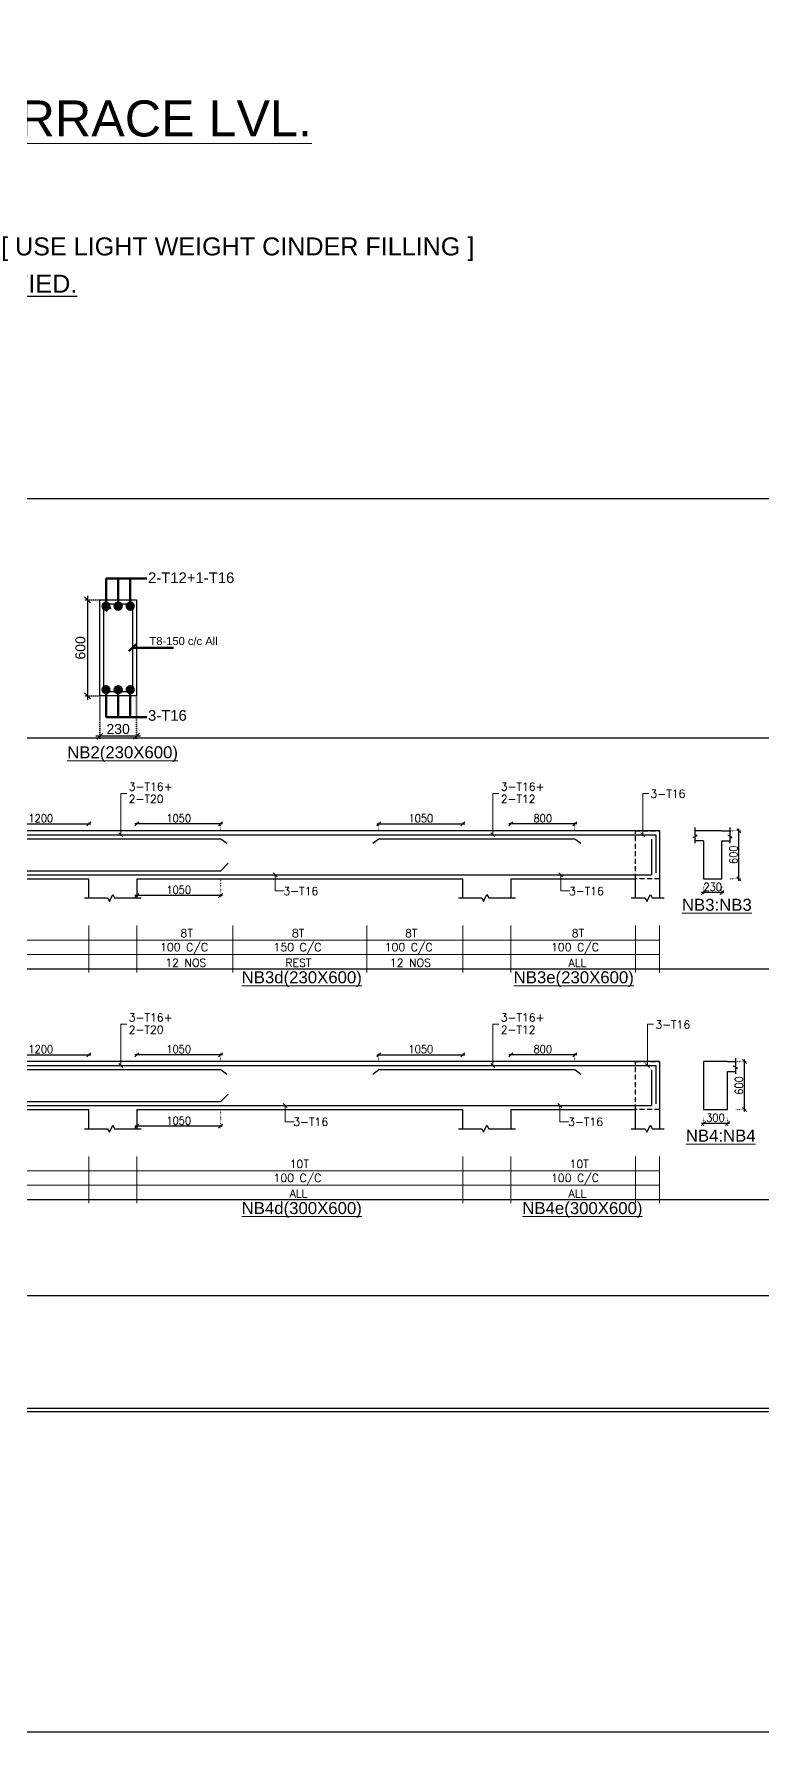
# Model space of a CAD drawing. Header units: millimetres. Extents: x 1864042 to 2029466, y -1645991 to -1593441.
# Drawn here: x 1881902 to 1891011, y -1645991 to -1624769 of the extents above; entities that cross this region are included whole.
import ezdxf
from ezdxf.enums import TextEntityAlignment as Align

# ---------------------------------------------------------------- set-up
doc = ezdxf.new("R2010")
doc.units = ezdxf.units.MM
doc.header["$MEASUREMENT"] = 0
doc.header["$PDMODE"] = 98
doc.linetypes.add('DOT', pattern=[0.25, 0, -0.25])
doc.linetypes.add('HIDDEN', pattern=[0.375, 0.25, -0.125])
for name, color, linetype in [('DIM', 191, 'Continuous'), ('S- Text', 7, 'Continuous'), ('S-LEDDER', 191, 'Continuous'), ('S-TEXT', 7, 'Continuous'), ('STEEL', 1, 'Continuous')]:
    doc.layers.add(name, color=color, linetype=linetype)
for name, color, linetype, lineweight in [('LEADER', 191, 'Continuous', 15), ('m-col', 1, 'Continuous', 20), ('s beam steel text', 7, 'Continuous', 18), ('S LS STEEL TEXT', 7, 'Continuous', 15), ('S- STTRUPS', 2, 'Continuous', 15), ('S-BEAM', 150, 'Continuous', 25), ('S-L.S. NO', 1, 'Continuous', 20)]:
    doc.layers.add(name, color=color, linetype=linetype, lineweight=lineweight)
doc.styles.add('areal', font='arial.ttf')
doc.styles.add('arial', font='arial.ttf')
doc.styles.add('COMPLEX', font='arial.ttf')
doc.styles.add('DEEPAK', font='arial.ttf')
doc.styles.add('kalpesh', font='', dxfattribs={"width": 0.75})
doc.styles.add('ROMANS', font='romans.shx')
doc.styles.add('RS', font='romans.shx', dxfattribs={"width": 0.9})
doc.styles.get('kalpesh').set_extended_font_data('Arial Unicode MS')
doc.dimstyles.new('KALPESH PATEL', dxfattribs={"dimtxt": 75, "dimasz": 75, "dimexe": 50, "dimexo": 50, "dimgap": 3, "dimtad": 1, "dimdec": 0, "dimrnd": 0.5, "dimzin": 7, "dimdsep": 46, "dimtxsty": 'kalpesh', "dimblk": 'OBLIQUE', "dimcen": 0, "dimdle": 25, "dimclrd": 8, "dimclre": 8, "dimclrt": 7, "dimadec": 0, "dimazin": 0, "dimtfac": 1, "dimtdec": 0, "dimtofl": 0, "dimtmove": 1, "dimatfit": 0, "dimldrblk": 'OBLIQUE', "dimfxl": 1, "dimtolj": 1, "dimtzin": 0, "dimlwd": -1, "dimlwe": 25, "dimarcsym": 0})
doc.dimstyles.new('KRUNAL-MM', dxfattribs={"dimtxt": 50, "dimasz": 35, "dimexe": 25, "dimexo": 0, "dimgap": 15, "dimtad": 1, "dimdec": 0, "dimzin": 0, "dimdsep": 46, "dimtxsty": 'RS', "dimblk": 'OBLIQUE', "dimcen": 0, "dimdle": 25, "dimclrd": 256, "dimclre": 256, "dimclrt": 7, "dimadec": 0, "dimazin": 0, "dimtfac": 1, "dimtdec": 0, "dimtix": 1, "dimtmove": 0, "dimatfit": 2, "dimfxl": 1, "dimtolj": 1, "dimtzin": 0, "dimlwd": -1, "dimlwe": -1, "dimarcsym": 0})
doc.dimstyles.new('pag', dxfattribs={"dimtxt": 180, "dimasz": 150, "dimexe": 100, "dimexo": 0, "dimgap": 50, "dimtad": 1, "dimdec": 0, "dimzin": 0, "dimdsep": 46, "dimtxsty": 'ROMANS', "dimblk": 'OBLIQUE', "dimcen": 0, "dimdle": 100, "dimclrd": 256, "dimclre": 256, "dimclrt": 256, "dimadec": 0, "dimazin": 0, "dimtfac": 1, "dimtdec": 0, "dimtmove": 2, "dimatfit": 3, "dimfxl": 1, "dimtolj": 1, "dimtzin": 0, "dimlwd": -1, "dimlwe": -1, "dimarcsym": 0})

# ---------------------------------------------------------------- blocks, each defined once
blk = doc.blocks.new('_Oblique')
at = {"color": 0, "linetype": 'ByBlock', "lineweight": -2}
blk.add_line((-0.5, -0.5), (0.5, 0.5), dxfattribs=at)
blk = doc.blocks.new('*D90')
at = {"layer": 'Defpoints', "color": 0, "transparency": 16777216}
for p in [(1882726, -1631842), (1882572, -1633042), (1882726, -1633042)]:
    blk.add_point(p, dxfattribs=at)
at = {"layer": 'DIM', "linetype": 'DOT', "ltscale": 100, "transparency": 16777216}
for p, q in [((1882726, -1631842), (1882522, -1631842)), ((1882726, -1633042), (1882522, -1633042))]:
    blk.add_line(p, q, dxfattribs=at)
at = {"layer": 'DIM', "ltscale": 100, "transparency": 16777216}
blk.add_line((1882572, -1631792), (1882572, -1633092), dxfattribs=at)
at = {"layer": 'DIM', "linetype": 'ByBlock', "transparency": 16777216, "xscale": 75, "yscale": 75, "zscale": 75}
for p, rotation in [((1882572, -1631842), 90), ((1882572, -1633042), 270)]:
    blk.add_blockref('_Oblique', p, dxfattribs=dict(at, rotation=rotation))
at = {"layer": 'DIM', "color": 7, "transparency": 16777216, "insert": (1882484, -1632442), "char_height": 125, "attachment_point": 5, "rotation": 90, "style": 'DEEPAK'}
blk.add_mtext('\\A1;600', dxfattribs=at)
blk = doc.blocks.new('*D91')
at = {"layer": 'Defpoints', "color": 0, "transparency": 16777216}
for p in [(1882726, -1633042), (1883186, -1633042), (1882726, -1633546)]:
    blk.add_point(p, dxfattribs=at)
at = {"layer": 'DIM', "linetype": 'DOT', "ltscale": 100, "transparency": 16777216}
for p, q in [((1882726, -1633042), (1882726, -1633596)), ((1883186, -1633042), (1883186, -1633596))]:
    blk.add_line(p, q, dxfattribs=at)
at = {"layer": 'DIM', "ltscale": 100, "transparency": 16777216}
blk.add_line((1883236, -1633546), (1882676, -1633546), dxfattribs=at)
at = {"layer": 'DIM', "linetype": 'ByBlock', "transparency": 16777216, "xscale": 75, "yscale": 75, "zscale": 75, "rotation": 180}
blk.add_blockref('_Oblique', (1882726, -1633546), dxfattribs=at)
at = {"layer": 'DIM', "linetype": 'ByBlock', "transparency": 16777216, "xscale": 75, "yscale": 75, "zscale": 75}
blk.add_blockref('_Oblique', (1883186, -1633546), dxfattribs=at)
at = {"layer": 'DIM', "color": 7, "transparency": 16777216, "insert": (1882956, -1633457), "char_height": 125, "attachment_point": 5, "style": 'DEEPAK'}
blk.add_mtext('\\A1;230', dxfattribs=at)
blk = doc.blocks.new('*D92')
at = {"layer": 'Defpoints', "color": 0, "transparency": 16777216}
for p in [(1890278, -1635327), (1890508, -1635327), (1890278, -1635500)]:
    blk.add_point(p, dxfattribs=at)
at = {"layer": 'DIM', "ltscale": 4, "transparency": 16777216}
blk.add_line((1890533, -1635500), (1890253, -1635500), dxfattribs=at)
at = {"layer": 'DIM', "color": 191, "linetype": 'DOT', "ltscale": 4, "transparency": 16777216}
for p, q in [((1890278, -1635427), (1890278, -1635525)), ((1890508, -1635427), (1890508, -1635525))]:
    blk.add_line(p, q, dxfattribs=at)
at = {"layer": 'DIM', "linetype": 'ByBlock', "transparency": 16777216, "xscale": 50, "yscale": 50, "zscale": 50, "rotation": 180}
blk.add_blockref('_Oblique', (1890278, -1635500), dxfattribs=at)
at = {"layer": 'DIM', "linetype": 'ByBlock', "transparency": 16777216, "xscale": 50, "yscale": 50, "zscale": 50}
blk.add_blockref('_Oblique', (1890508, -1635500), dxfattribs=at)
at = {"layer": 'DIM', "color": 7, "transparency": 16777216, "insert": (1890393, -1635430), "char_height": 100, "attachment_point": 5, "style": 'RS'}
blk.add_mtext('\\A1;230', dxfattribs=at)
blk = doc.blocks.new('*D93')
at = {"layer": 'Defpoints', "color": 0, "transparency": 16777216}
for p in [(1890508, -1634727), (1890722, -1634727), (1890508, -1635327)]:
    blk.add_point(p, dxfattribs=at)
at = {"layer": 'DIM', "color": 191, "linetype": 'DOT', "ltscale": 4, "transparency": 16777216}
for p, q in [((1890608, -1634727), (1890747, -1634727)), ((1890608, -1635327), (1890747, -1635327))]:
    blk.add_line(p, q, dxfattribs=at)
at = {"layer": 'DIM', "ltscale": 4, "transparency": 16777216}
blk.add_line((1890722, -1635352), (1890722, -1634702), dxfattribs=at)
at = {"layer": 'DIM', "linetype": 'ByBlock', "transparency": 16777216, "xscale": 50, "yscale": 50, "zscale": 50}
for p, rotation in [((1890722, -1634727), 90), ((1890722, -1635327), 270)]:
    blk.add_blockref('_Oblique', p, dxfattribs=dict(at, rotation=rotation))
at = {"layer": 'DIM', "color": 7, "transparency": 16777216, "insert": (1890652, -1635027), "char_height": 100, "attachment_point": 5, "rotation": 90, "style": 'RS'}
blk.add_mtext('\\A1;600', dxfattribs=at)
blk = doc.blocks.new('*D96')
at = {"layer": 'Defpoints', "color": 0, "transparency": 16777216}
for p in [(1882588, -1634642), (1882588, -1634727), (1881388, -1634829)]:
    blk.add_point(p, dxfattribs=at)
at = {"layer": 'DIM', "ltscale": 4, "transparency": 16777216}
blk.add_line((1881363, -1634642), (1882613, -1634642), dxfattribs=at)
at = {"layer": 'DIM', "color": 191, "linetype": 'DOT', "ltscale": 4, "transparency": 16777216}
for p, q in [((1881388, -1634729), (1881388, -1634617)), ((1882588, -1634627), (1882588, -1634617))]:
    blk.add_line(p, q, dxfattribs=at)
at = {"layer": 'DIM', "linetype": 'ByBlock', "transparency": 16777216, "xscale": 50, "yscale": 50, "zscale": 50, "rotation": 180}
blk.add_blockref('_Oblique', (1881388, -1634642), dxfattribs=at)
at = {"layer": 'DIM', "linetype": 'ByBlock', "transparency": 16777216, "xscale": 50, "yscale": 50, "zscale": 50}
blk.add_blockref('_Oblique', (1882588, -1634642), dxfattribs=at)
at = {"layer": 'DIM', "color": 7, "transparency": 16777216, "insert": (1881988, -1634572), "char_height": 100, "attachment_point": 5, "style": 'RS'}
blk.add_mtext('\\A1;1200', dxfattribs=at)
blk = doc.blocks.new('*D97')
at = {"layer": 'Defpoints', "color": 0, "transparency": 16777216}
for p in [(1883188, -1634642), (1883188, -1634727), (1884238, -1634829)]:
    blk.add_point(p, dxfattribs=at)
at = {"layer": 'DIM', "ltscale": 4, "transparency": 16777216}
blk.add_line((1884263, -1634642), (1883163, -1634642), dxfattribs=at)
at = {"layer": 'DIM', "color": 191, "linetype": 'DOT', "ltscale": 4, "transparency": 16777216}
for p, q in [((1883188, -1634627), (1883188, -1634617)), ((1884238, -1634729), (1884238, -1634617))]:
    blk.add_line(p, q, dxfattribs=at)
at = {"layer": 'DIM', "linetype": 'ByBlock', "transparency": 16777216, "xscale": 50, "yscale": 50, "zscale": 50, "rotation": 180}
blk.add_blockref('_Oblique', (1883188, -1634642), dxfattribs=at)
at = {"layer": 'DIM', "linetype": 'ByBlock', "transparency": 16777216, "xscale": 50, "yscale": 50, "zscale": 50}
blk.add_blockref('_Oblique', (1884238, -1634642), dxfattribs=at)
at = {"layer": 'DIM', "color": 7, "transparency": 16777216, "insert": (1883713, -1634572), "char_height": 100, "attachment_point": 5, "style": 'RS'}
blk.add_mtext('\\A1;1050', dxfattribs=at)
blk = doc.blocks.new('*D98')
at = {"layer": 'Defpoints', "color": 0, "transparency": 16777216}
for p in [(1890278, -1638211), (1890578, -1638211), (1890278, -1638384)]:
    blk.add_point(p, dxfattribs=at)
at = {"layer": 'DIM', "color": 191, "linetype": 'DOT', "ltscale": 4, "transparency": 16777216}
for p, q in [((1890278, -1638311), (1890278, -1638409)), ((1890578, -1638311), (1890578, -1638409))]:
    blk.add_line(p, q, dxfattribs=at)
at = {"layer": 'DIM', "ltscale": 4, "transparency": 16777216}
blk.add_line((1890603, -1638384), (1890253, -1638384), dxfattribs=at)
at = {"layer": 'DIM', "linetype": 'ByBlock', "transparency": 16777216, "xscale": 50, "yscale": 50, "zscale": 50, "rotation": 180}
blk.add_blockref('_Oblique', (1890278, -1638384), dxfattribs=at)
at = {"layer": 'DIM', "linetype": 'ByBlock', "transparency": 16777216, "xscale": 50, "yscale": 50, "zscale": 50}
blk.add_blockref('_Oblique', (1890578, -1638384), dxfattribs=at)
at = {"layer": 'DIM', "color": 7, "transparency": 16777216, "insert": (1890428, -1638314), "char_height": 100, "attachment_point": 5, "style": 'RS'}
blk.add_mtext('\\A1;300', dxfattribs=at)
blk = doc.blocks.new('*D99')
at = {"layer": 'Defpoints', "color": 0, "transparency": 16777216}
for p in [(1890578, -1637611), (1890792, -1637611), (1890578, -1638211)]:
    blk.add_point(p, dxfattribs=at)
at = {"layer": 'DIM', "color": 191, "linetype": 'DOT', "ltscale": 4, "transparency": 16777216}
for p, q in [((1890678, -1637611), (1890817, -1637611)), ((1890678, -1638211), (1890817, -1638211))]:
    blk.add_line(p, q, dxfattribs=at)
at = {"layer": 'DIM', "ltscale": 4, "transparency": 16777216}
blk.add_line((1890792, -1638236), (1890792, -1637586), dxfattribs=at)
at = {"layer": 'DIM', "linetype": 'ByBlock', "transparency": 16777216, "xscale": 50, "yscale": 50, "zscale": 50}
for p, rotation in [((1890792, -1637611), 90), ((1890792, -1638211), 270)]:
    blk.add_blockref('_Oblique', p, dxfattribs=dict(at, rotation=rotation))
at = {"layer": 'DIM', "color": 7, "transparency": 16777216, "insert": (1890722, -1637911), "char_height": 100, "attachment_point": 5, "rotation": 90, "style": 'RS'}
blk.add_mtext('\\A1;600', dxfattribs=at)
blk = doc.blocks.new('*D102')
at = {"layer": 'Defpoints', "color": 0, "transparency": 16777216}
for p in [(1882588, -1637527), (1882588, -1637611), (1881388, -1637713)]:
    blk.add_point(p, dxfattribs=at)
at = {"layer": 'DIM', "ltscale": 4, "transparency": 16777216}
blk.add_line((1881363, -1637527), (1882613, -1637527), dxfattribs=at)
at = {"layer": 'DIM', "color": 191, "linetype": 'DOT', "ltscale": 4, "transparency": 16777216}
for p, q in [((1881388, -1637613), (1881388, -1637502)), ((1882588, -1637511), (1882588, -1637502))]:
    blk.add_line(p, q, dxfattribs=at)
at = {"layer": 'DIM', "linetype": 'ByBlock', "transparency": 16777216, "xscale": 50, "yscale": 50, "zscale": 50, "rotation": 180}
blk.add_blockref('_Oblique', (1881388, -1637527), dxfattribs=at)
at = {"layer": 'DIM', "linetype": 'ByBlock', "transparency": 16777216, "xscale": 50, "yscale": 50, "zscale": 50}
blk.add_blockref('_Oblique', (1882588, -1637527), dxfattribs=at)
at = {"layer": 'DIM', "color": 7, "transparency": 16777216, "insert": (1881988, -1637457), "char_height": 100, "attachment_point": 5, "style": 'RS'}
blk.add_mtext('\\A1;1200', dxfattribs=at)
blk = doc.blocks.new('*D103')
at = {"layer": 'Defpoints', "color": 0, "transparency": 16777216}
for p in [(1883188, -1637527), (1883188, -1637611), (1884238, -1637713)]:
    blk.add_point(p, dxfattribs=at)
at = {"layer": 'DIM', "ltscale": 4, "transparency": 16777216}
blk.add_line((1884263, -1637527), (1883163, -1637527), dxfattribs=at)
at = {"layer": 'DIM', "color": 191, "linetype": 'DOT', "ltscale": 4, "transparency": 16777216}
for p, q in [((1883188, -1637511), (1883188, -1637502)), ((1884238, -1637613), (1884238, -1637502))]:
    blk.add_line(p, q, dxfattribs=at)
at = {"layer": 'DIM', "linetype": 'ByBlock', "transparency": 16777216, "xscale": 50, "yscale": 50, "zscale": 50, "rotation": 180}
blk.add_blockref('_Oblique', (1883188, -1637527), dxfattribs=at)
at = {"layer": 'DIM', "linetype": 'ByBlock', "transparency": 16777216, "xscale": 50, "yscale": 50, "zscale": 50}
blk.add_blockref('_Oblique', (1884238, -1637527), dxfattribs=at)
at = {"layer": 'DIM', "color": 7, "transparency": 16777216, "insert": (1883713, -1637457), "char_height": 100, "attachment_point": 5, "style": 'RS'}
blk.add_mtext('\\A1;1050', dxfattribs=at)
blk = doc.blocks.new('*D104')
at = {"layer": 'Defpoints', "color": 0, "transparency": 16777216}
for p in [(1883188, -1635327), (1884238, -1635227), (1883188, -1635537)]:
    blk.add_point(p, dxfattribs=at)
at = {"layer": 'DIM', "color": 191, "linetype": 'DOT', "ltscale": 4, "transparency": 16777216}
for p, q in [((1884238, -1635327), (1884238, -1635562)), ((1883188, -1635427), (1883188, -1635562))]:
    blk.add_line(p, q, dxfattribs=at)
at = {"layer": 'DIM', "ltscale": 4, "transparency": 16777216}
blk.add_line((1884263, -1635537), (1883163, -1635537), dxfattribs=at)
at = {"layer": 'DIM', "linetype": 'ByBlock', "transparency": 16777216, "xscale": 50, "yscale": 50, "zscale": 50, "rotation": 180}
blk.add_blockref('_Oblique', (1883188, -1635537), dxfattribs=at)
at = {"layer": 'DIM', "linetype": 'ByBlock', "transparency": 16777216, "xscale": 50, "yscale": 50, "zscale": 50}
blk.add_blockref('_Oblique', (1884238, -1635537), dxfattribs=at)
at = {"layer": 'DIM', "color": 7, "transparency": 16777216, "insert": (1883713, -1635467), "char_height": 100, "attachment_point": 5, "style": 'RS'}
blk.add_mtext('\\A1;1050', dxfattribs=at)
blk = doc.blocks.new('*D106')
at = {"layer": 'Defpoints', "color": 0, "transparency": 16777216}
for p in [(1884238, -1638111), (1883188, -1638211), (1883188, -1638421)]:
    blk.add_point(p, dxfattribs=at)
at = {"layer": 'DIM', "color": 191, "linetype": 'DOT', "ltscale": 4, "transparency": 16777216}
for p, q in [((1883188, -1638311), (1883188, -1638446)), ((1884238, -1638211), (1884238, -1638446))]:
    blk.add_line(p, q, dxfattribs=at)
at = {"layer": 'DIM', "ltscale": 4, "transparency": 16777216}
blk.add_line((1884263, -1638421), (1883163, -1638421), dxfattribs=at)
at = {"layer": 'DIM', "linetype": 'ByBlock', "transparency": 16777216, "xscale": 50, "yscale": 50, "zscale": 50, "rotation": 180}
blk.add_blockref('_Oblique', (1883188, -1638421), dxfattribs=at)
at = {"layer": 'DIM', "linetype": 'ByBlock', "transparency": 16777216, "xscale": 50, "yscale": 50, "zscale": 50}
blk.add_blockref('_Oblique', (1884238, -1638421), dxfattribs=at)
at = {"layer": 'DIM', "color": 7, "transparency": 16777216, "insert": (1883713, -1638351), "char_height": 100, "attachment_point": 5, "style": 'RS'}
blk.add_mtext('\\A1;1050', dxfattribs=at)
blk = doc.blocks.new('*D108')
at = {"layer": 'Defpoints', "color": 0, "transparency": 16777216}
for p in [(1887268, -1634642), (1887268, -1634727), (1886218, -1634829)]:
    blk.add_point(p, dxfattribs=at)
at = {"layer": 'DIM', "ltscale": 4, "transparency": 16777216}
blk.add_line((1886193, -1634642), (1887293, -1634642), dxfattribs=at)
at = {"layer": 'DIM', "color": 191, "linetype": 'DOT', "ltscale": 4, "transparency": 16777216}
for p, q in [((1886218, -1634729), (1886218, -1634617)), ((1887268, -1634627), (1887268, -1634617))]:
    blk.add_line(p, q, dxfattribs=at)
at = {"layer": 'DIM', "linetype": 'ByBlock', "transparency": 16777216, "xscale": 50, "yscale": 50, "zscale": 50, "rotation": 180}
blk.add_blockref('_Oblique', (1886218, -1634642), dxfattribs=at)
at = {"layer": 'DIM', "linetype": 'ByBlock', "transparency": 16777216, "xscale": 50, "yscale": 50, "zscale": 50}
blk.add_blockref('_Oblique', (1887268, -1634642), dxfattribs=at)
at = {"layer": 'DIM', "color": 7, "transparency": 16777216, "insert": (1886743, -1634572), "char_height": 100, "attachment_point": 5, "style": 'RS'}
blk.add_mtext('\\A1;1050', dxfattribs=at)
blk = doc.blocks.new('*D109')
at = {"layer": 'Defpoints', "color": 0, "transparency": 16777216}
for p in [(1887868, -1634642), (1887868, -1634727), (1888668, -1634829)]:
    blk.add_point(p, dxfattribs=at)
at = {"layer": 'DIM', "ltscale": 4, "transparency": 16777216}
blk.add_line((1888693, -1634642), (1887843, -1634642), dxfattribs=at)
at = {"layer": 'DIM', "color": 191, "linetype": 'DOT', "ltscale": 4, "transparency": 16777216}
for p, q in [((1887868, -1634627), (1887868, -1634617)), ((1888668, -1634729), (1888668, -1634617))]:
    blk.add_line(p, q, dxfattribs=at)
at = {"layer": 'DIM', "linetype": 'ByBlock', "transparency": 16777216, "xscale": 50, "yscale": 50, "zscale": 50, "rotation": 180}
blk.add_blockref('_Oblique', (1887868, -1634642), dxfattribs=at)
at = {"layer": 'DIM', "linetype": 'ByBlock', "transparency": 16777216, "xscale": 50, "yscale": 50, "zscale": 50}
blk.add_blockref('_Oblique', (1888668, -1634642), dxfattribs=at)
at = {"layer": 'DIM', "color": 7, "transparency": 16777216, "insert": (1888268, -1634572), "char_height": 100, "attachment_point": 5, "style": 'RS'}
blk.add_mtext('\\A1;800', dxfattribs=at)
blk = doc.blocks.new('*D110')
at = {"layer": 'Defpoints', "color": 0, "transparency": 16777216}
for p in [(1887268, -1637527), (1887268, -1637611), (1886218, -1637713)]:
    blk.add_point(p, dxfattribs=at)
at = {"layer": 'DIM', "ltscale": 4, "transparency": 16777216}
blk.add_line((1886193, -1637527), (1887293, -1637527), dxfattribs=at)
at = {"layer": 'DIM', "color": 191, "linetype": 'DOT', "ltscale": 4, "transparency": 16777216}
for p, q in [((1886218, -1637613), (1886218, -1637502)), ((1887268, -1637511), (1887268, -1637502))]:
    blk.add_line(p, q, dxfattribs=at)
at = {"layer": 'DIM', "linetype": 'ByBlock', "transparency": 16777216, "xscale": 50, "yscale": 50, "zscale": 50, "rotation": 180}
blk.add_blockref('_Oblique', (1886218, -1637527), dxfattribs=at)
at = {"layer": 'DIM', "linetype": 'ByBlock', "transparency": 16777216, "xscale": 50, "yscale": 50, "zscale": 50}
blk.add_blockref('_Oblique', (1887268, -1637527), dxfattribs=at)
at = {"layer": 'DIM', "color": 7, "transparency": 16777216, "insert": (1886743, -1637457), "char_height": 100, "attachment_point": 5, "style": 'RS'}
blk.add_mtext('\\A1;1050', dxfattribs=at)
blk = doc.blocks.new('*D111')
at = {"layer": 'Defpoints', "color": 0, "transparency": 16777216}
for p in [(1887868, -1637527), (1887868, -1637611), (1888668, -1637713)]:
    blk.add_point(p, dxfattribs=at)
at = {"layer": 'DIM', "ltscale": 4, "transparency": 16777216}
blk.add_line((1888693, -1637527), (1887843, -1637527), dxfattribs=at)
at = {"layer": 'DIM', "color": 191, "linetype": 'DOT', "ltscale": 4, "transparency": 16777216}
for p, q in [((1887868, -1637511), (1887868, -1637502)), ((1888668, -1637613), (1888668, -1637502))]:
    blk.add_line(p, q, dxfattribs=at)
at = {"layer": 'DIM', "linetype": 'ByBlock', "transparency": 16777216, "xscale": 50, "yscale": 50, "zscale": 50, "rotation": 180}
blk.add_blockref('_Oblique', (1887868, -1637527), dxfattribs=at)
at = {"layer": 'DIM', "linetype": 'ByBlock', "transparency": 16777216, "xscale": 50, "yscale": 50, "zscale": 50}
blk.add_blockref('_Oblique', (1888668, -1637527), dxfattribs=at)
at = {"layer": 'DIM', "color": 7, "transparency": 16777216, "insert": (1888268, -1637457), "char_height": 100, "attachment_point": 5, "style": 'RS'}
blk.add_mtext('\\A1;800', dxfattribs=at)

msp = doc.modelspace()

# ---------------------------------------------------------------- hatches: boundary and pattern name
at = {"layer": 'STEEL', "linetype": 'ByBlock'}
h = msp.add_hatch(color=256, dxfattribs=at)
h.dxf.hatch_style = 1
edge = h.paths.add_edge_path()
edge.add_arc((1882803.9, -1631920.4), 28.1, 0, 360)
h = msp.add_hatch(color=256, dxfattribs=at)
h.dxf.hatch_style = 1
edge = h.paths.add_edge_path()
edge.add_arc((1882803.9, -1631920.4), 28.1, -180, 180, ccw=False)
h = msp.add_hatch(color=256, dxfattribs=at)
h.dxf.hatch_style = 1
edge = h.paths.add_edge_path()
edge.add_arc((1882955.8, -1631920.4), 28.1, -180, 180, ccw=False)
h = msp.add_hatch(color=256, dxfattribs=at)
h.dxf.hatch_style = 1
edge = h.paths.add_edge_path()
edge.add_arc((1882955.8, -1631920.4), 28.1, 0, 360)
h = msp.add_hatch(color=256, dxfattribs=at)
h.dxf.hatch_style = 1
edge = h.paths.add_edge_path()
edge.add_arc((1883107.6, -1631920.4), 28.1, -180, 180, ccw=False)
h = msp.add_hatch(color=256, dxfattribs=at)
h.dxf.hatch_style = 1
edge = h.paths.add_edge_path()
edge.add_arc((1883107.6, -1631920.4), 28.1, 0, 360)
h = msp.add_hatch(color=256, dxfattribs=at)
h.dxf.hatch_style = 1
edge = h.paths.add_edge_path()
edge.add_arc((1882803.9, -1632964.1), 28.1, 0, 360, ccw=False)
h = msp.add_hatch(color=256, dxfattribs=at)
h.dxf.hatch_style = 1
edge = h.paths.add_edge_path()
edge.add_arc((1882803.9, -1632964.1), 28.1, 180, 540)
h = msp.add_hatch(color=256, dxfattribs=at)
h.dxf.hatch_style = 1
edge = h.paths.add_edge_path()
edge.add_arc((1882955.8, -1632964.1), 28.1, 180, 540)
h = msp.add_hatch(color=256, dxfattribs=at)
h.dxf.hatch_style = 1
edge = h.paths.add_edge_path()
edge.add_arc((1882955.8, -1632964.1), 28.1, 0, 360, ccw=False)
h = msp.add_hatch(color=256, dxfattribs=at)
h.dxf.hatch_style = 1
edge = h.paths.add_edge_path()
edge.add_arc((1883107.6, -1632964.1), 28.1, 180, 540)
h = msp.add_hatch(color=256, dxfattribs=at)
h.dxf.hatch_style = 1
edge = h.paths.add_edge_path()
edge.add_arc((1883107.6, -1632964.1), 28.1, 0, 360, ccw=False)

# ---------------------------------------------------------------- linework, layer by layer
at = {"color": 2}
msp.add_lwpolyline([(2029466.2, -1645991.4), (1864041.6, -1645991.4), (1864041.6, -1593441.4), (2029466.2, -1593441.4)], close=True, dxfattribs=at)
at = {"lineweight": -3}
for points in [[(1901338.8, -1641991.4), (1869838.8, -1641991.4), (1869838.8, -1597441.4), (1901338.8, -1597441.4)], [(1869882.3, -1641947.9), (1869882.3, -1597484.9), (1901295.3, -1597484.9), (1901295.3, -1641947.9)]]:
    msp.add_lwpolyline(points, close=True, dxfattribs=at)
at = {"layer": 'Defpoints', "color": 251}
for p, q in [((1892280.8, -1633570.8), (1870896.2, -1633570.8)), ((1892280.8, -1636455.3), (1870896.2, -1636455.3)), ((1892280.8, -1639339.8), (1870896.2, -1639339.8))]:
    msp.add_line(p, q, dxfattribs=at)
msp.add_lwpolyline([(1870896.2, -1630574.5), (1892280.8, -1630574.5), (1892280.8, -1640541.5), (1870896.2, -1640541.5)], close=True, dxfattribs=at)
at = {"layer": 'm-col', "lineweight": 25}
for p, q in [((1889728.4, -1634726.8), (1889728.4, -1635326.8)), ((1882588.4, -1635566.3), (1882588.4, -1635326.8)), ((1883188.4, -1635326.8), (1883188.4, -1635566.3)), ((1887268.4, -1635566.3), (1887268.4, -1635326.8)), ((1887868.4, -1635326.8), (1887868.4, -1635566.3)), ((1889428.4, -1635566.3), (1889428.4, -1635326.8)), ((1889728.4, -1635326.8), (1889728.4, -1635566.3)), ((1889728.4, -1637611.2), (1889728.4, -1638211.2)), ((1882588.4, -1638450.8), (1882588.4, -1638211.2)), ((1883188.4, -1638211.2), (1883188.4, -1638450.8)), ((1887268.4, -1638450.8), (1887268.4, -1638211.2)), ((1887868.4, -1638211.2), (1887868.4, -1638450.8)), ((1889428.4, -1638450.8), (1889428.4, -1638211.2)), ((1889728.4, -1638211.2), (1889728.4, -1638450.8))]:
    msp.add_line(p, q, dxfattribs=at)
for points in [[(1882533.6, -1635566.3), (1882824.5, -1635566.3), (1882846.7, -1635609.9), (1882889.8, -1635522.8), (1882912, -1635566.3), (1883245.4, -1635566.3)], [(1887213.6, -1635566.3), (1887504.5, -1635566.3), (1887526.7, -1635609.9), (1887569.8, -1635522.8), (1887592, -1635566.3), (1887925.4, -1635566.3)], [(1889373.6, -1635566.3), (1889548.8, -1635566.3), (1889571, -1635609.9), (1889614.1, -1635522.8), (1889636.3, -1635566.3), (1889785.4, -1635566.3)], [(1882533.6, -1638450.8), (1882824.5, -1638450.8), (1882846.7, -1638494.4), (1882889.8, -1638407.2), (1882912, -1638450.8), (1883245.4, -1638450.8)], [(1887213.6, -1638450.8), (1887504.5, -1638450.8), (1887526.7, -1638494.4), (1887569.8, -1638407.2), (1887592, -1638450.8), (1887925.4, -1638450.8)], [(1889373.6, -1638450.8), (1889548.8, -1638450.8), (1889571, -1638494.4), (1889614.1, -1638407.2), (1889636.3, -1638450.8), (1889785.4, -1638450.8)]]:
    msp.add_lwpolyline(points, dxfattribs=at)
at = {"layer": 'S- STTRUPS', "ltscale": 50}
for p, q in [((1882588.4, -1635912.4), (1882588.4, -1636498.1)), ((1883188.4, -1635912.4), (1883188.4, -1636498.1)), ((1884388.4, -1635912.4), (1884388.4, -1636498.1)), ((1886068.4, -1635912.4), (1886068.4, -1636498.1)), ((1887268.4, -1635912.4), (1887268.4, -1636498.1)), ((1887868.4, -1635912.4), (1887868.4, -1636498.1)), ((1889428.4, -1635912.4), (1889428.4, -1636498.1)), ((1889728.4, -1635912.4), (1889728.4, -1636498.1)), ((1889728.4, -1636093.4), (1871368.4, -1636093.4)), ((1889728.4, -1636274.3), (1871368.4, -1636274.3)), ((1889728.4, -1636455.3), (1871368.4, -1636455.3)), ((1889728.4, -1638977.8), (1871368.4, -1638977.8)), ((1882588.4, -1638796.9), (1882588.4, -1639382.6)), ((1883188.4, -1638796.9), (1883188.4, -1639382.6)), ((1887268.4, -1638796.9), (1887268.4, -1639382.6)), ((1887868.4, -1638796.9), (1887868.4, -1639382.6)), ((1889428.4, -1638796.9), (1889428.4, -1639382.6)), ((1889728.4, -1638796.9), (1889728.4, -1639382.6)), ((1889728.4, -1639158.8), (1871368.4, -1639158.8)), ((1889728.4, -1639339.8), (1871368.4, -1639339.8))]:
    msp.add_line(p, q, dxfattribs=at)
at = {"layer": 'S-BEAM'}
for p, q in [((1889728.4, -1634726.8), (1871368.4, -1634726.8)), ((1878053.4, -1635326.8), (1882588.4, -1635326.8)), ((1883188.4, -1635326.8), (1887268.4, -1635326.8)), ((1887868.4, -1635326.8), (1889428.4, -1635326.8)), ((1889728.4, -1637611.2), (1871368.4, -1637611.2)), ((1878053.4, -1638211.2), (1882588.4, -1638211.2)), ((1883188.4, -1638211.2), (1887268.4, -1638211.2)), ((1887868.4, -1638211.2), (1889428.4, -1638211.2))]:
    msp.add_line(p, q, dxfattribs=at)
at = {"layer": 'S-BEAM', "ltscale": 350}
for p, q in [((1890277.7, -1634726.7), (1890172.5, -1634726.7)), ((1890507.7, -1634726.7), (1890277.7, -1634726.7)), ((1890507.7, -1634726.7), (1890613, -1634726.7)), ((1890277.7, -1634851.8), (1890172.5, -1634851.8)), ((1890277.7, -1634851.8), (1890277.7, -1635326.7)), ((1890507.7, -1635326.7), (1890507.7, -1634851.8)), ((1890507.7, -1634851.8), (1890613, -1634851.8)), ((1890277.7, -1635326.7), (1890507.7, -1635326.7)), ((1890577.7, -1637611.2), (1890277.7, -1637611.2)), ((1890277.7, -1637611.2), (1890277.7, -1638211.2)), ((1890577.7, -1637611.2), (1890683, -1637611.2)), ((1890577.7, -1638211.2), (1890577.7, -1637736.3)), ((1890577.7, -1637736.3), (1890683, -1637736.3)), ((1890277.7, -1638211.2), (1890577.7, -1638211.2))]:
    msp.add_line(p, q, dxfattribs=at)
at = {"layer": 'S-BEAM'}
msp.add_lwpolyline([(1882725.8, -1631842.3), (1883185.8, -1631842.3), (1883185.8, -1633042.3), (1882725.8, -1633042.3)], close=True, dxfattribs=at)
at = {"layer": 'S-BEAM', "linetype": 'HIDDEN', "ltscale": 250}
for points in [[(1889428.4, -1634726.8), (1889728.4, -1634726.8), (1889728.4, -1635326.8), (1889428.4, -1635326.8)], [(1889428.4, -1637611.2), (1889728.4, -1637611.2), (1889728.4, -1638211.2), (1889428.4, -1638211.2)]]:
    msp.add_lwpolyline(points, close=True, dxfattribs=at)
at = {"layer": 'S-BEAM', "ltscale": 350}
for points in [[(1890172.5, -1634881.2), (1890172.5, -1634811.3), (1890150.5, -1634811.3), (1890200.4, -1634784.9), (1890172.5, -1634784.9), (1890172.5, -1634686.4)], [(1890613, -1634881.2), (1890613, -1634811.3), (1890635, -1634811.3), (1890585.1, -1634784.9), (1890613, -1634784.9), (1890613, -1634686.4)], [(1890683, -1637765.7), (1890683, -1637695.7), (1890705, -1637695.7), (1890655.1, -1637669.4), (1890683, -1637669.4), (1890683, -1637570.9)]]:
    msp.add_lwpolyline(points, dxfattribs=at)
at = {"layer": 'STEEL', "lineweight": 25}
for p, q in [((1871416.4, -1634776.8), (1889680.4, -1634776.8)), ((1889628.4, -1634830.7), (1889628.4, -1635276.7)), ((1889680.4, -1634776.8), (1889680.4, -1635254.8)), ((1871468.4, -1635276.7), (1889628.4, -1635276.7)), ((1871416.4, -1637661.2), (1889680.4, -1637661.2)), ((1889680.4, -1637661.2), (1889680.4, -1638139.3)), ((1889628.4, -1637715.2), (1889628.4, -1638161.2)), ((1871468.4, -1638161.2), (1889628.4, -1638161.2))]:
    msp.add_line(p, q, dxfattribs=at)
at = {"layer": 'STEEL', "linetype": 'ByBlock'}
msp.add_lwpolyline([(1882819.2, -1631986.9), (1882782.5, -1631938.7, -0.600629), (1882803.9, -1631892.3), (1883107.6, -1631892.3, -0.4142136), (1883135.8, -1631920.4), (1883135.8, -1632964.1, -0.4142136), (1883107.6, -1632992.3), (1882803.9, -1632992.3, -0.4142136), (1882775.8, -1632964.1), (1882775.8, -1631920.4, -0.7559382), (1882827.8, -1631905.6), (1882863.8, -1631952.9)], format="xyb", dxfattribs=at)
at = {"layer": 'STEEL', "lineweight": 25}
for points in [[(1881311, -1634883.6), (1881388.4, -1634828.8), (1884238.4, -1634828.8), (1884315.7, -1634883.6)], [(1886141, -1634883.6), (1886218.4, -1634828.8), (1888668.4, -1634828.8), (1888745.7, -1634883.6)], [(1876561, -1635134.4), (1876653.4, -1635226.8), (1884238.4, -1635226.8), (1884330.7, -1635134.4)], [(1881311, -1637768.1), (1881388.4, -1637713.2), (1884238.4, -1637713.2), (1884315.7, -1637768.1)], [(1886141, -1637768.1), (1886218.4, -1637713.2), (1888668.4, -1637713.2), (1888745.7, -1637768.1)], [(1876561, -1638018.9), (1876653.4, -1638111.2), (1884238.4, -1638111.2), (1884330.7, -1638018.9)]]:
    msp.add_lwpolyline(points, dxfattribs=at)
at = {"layer": 'STEEL', "linetype": 'ByBlock'}
for centre in [(1882803.9, -1631920.4), (1882803.9, -1631920.4), (1882955.8, -1631920.4), (1882955.8, -1631920.4), (1883107.6, -1631920.4), (1883107.6, -1631920.4), (1882803.9, -1632964.1), (1882803.9, -1632964.1), (1882955.8, -1632964.1), (1882955.8, -1632964.1), (1883107.6, -1632964.1), (1883107.6, -1632964.1)]:
    msp.add_circle(centre, 28.1, dxfattribs=at)

# ---------------------------------------------------------------- texts
at = {"layer": 's beam steel text', "lineweight": 15, "style": 'areal'}
for s, height, p in [('2-T12+1-T16', 133.157, (1883329, -1631631.7)), ('T8-150 c/c All', 99.868, (1883347.6, -1632406.7)), ('3-T16', 133.16, (1883329, -1633352.8))]:
    msp.add_text(s, height=height, dxfattribs=at).set_placement(p)
at = {"layer": 's beam steel text', "style": 'RS'}
for s, p in [('8T', (1883735.5, -1636057.4)), ('8T', (1885129.4, -1636057.4)), ('8T', (1886544.9, -1636057.4)), ('8T', (1888630.6, -1636057.4)), ('100 C/C', (1883480.5, -1636232)), ('150 C/C', (1884899, -1636232)), ('100 C/C', (1886289.9, -1636232)), ('100 C/C', (1888370, -1636232)), ('12 NOS', (1883544.9, -1636426.7)), ('REST', (1885047, -1636426.7)), ('12 NOS', (1886354.3, -1636426.7)), ('ALL', (1888590, -1636426.7)), ('10T', (1885100.8, -1638941.9)), ('10T', (1888602, -1638941.9)), ('100 C/C', (1884899, -1639116.5)), ('100 C/C', (1888370, -1639116.5)), ('ALL', (1885100.7, -1639311.2)), ('ALL', (1888590, -1639311.2))]:
    msp.add_text(s, height=100, rotation=360, dxfattribs=at).set_placement(p)
at = {"layer": 'S LS STEEL TEXT', "style": 'RS'}
for s, p in [('3-T16+', (1883087.6, -1634226.6)), ('2-T20', (1883087.6, -1634380)), ('3-T16+', (1887741, -1634226.6)), ('2-T12', (1887741, -1634380)), ('3-T16', (1889615.2, -1634315.4)), ('3-T16', (1885022.8, -1635531)), ('3-T16', (1888594.5, -1635531)), ('3-T16+', (1883087.6, -1637111.1)), ('3-T16+', (1887741, -1637111.1)), ('2-T20', (1883087.6, -1637264.4)), ('2-T12', (1887741, -1637264.4)), ('3-T16', (1889675.3, -1637199.9)), ('3-T16', (1885146.4, -1638415.4)), ('3-T16', (1888585.1, -1638415.4))]:
    msp.add_text(s, height=100, rotation=360, dxfattribs=at).set_placement(p)
at = {"layer": 'S- Text', "color": 1, "lineweight": 0, "style": 'arial'}
msp.add_text('%%USTRUCTURAL LAY-OUT AT TERRACE LVL.', height=450, dxfattribs=at).set_placement((1872631.2, -1625825.1), align=Align.MIDDLE_LEFT)
at = {"layer": 'S-L.S. NO', "style": 'COMPLEX'}
for s, rotation, p in [('%%UNB2(230X600)', 0, (1882318.2, -1633821.5)), ('%%UNB3:NB3', 360, (1890008.4, -1635727.8)), ('%%UNB3d(230X600)', 0, (1884501.2, -1636633.6)), ('%%UNB3e(230X600)', 0, (1887903.8, -1636633.6)), ('%%UNB4:NB4', 360, (1890057, -1638612.3)), ('%%UNB4d(300X600)', 0, (1884501.2, -1639518.1)), ('%%UNB4e(300X600)', 0, (1888012.1, -1639518.1))]:
    msp.add_text(s, height=150, rotation=rotation, dxfattribs=at).set_placement(p)
at = {"layer": 'S-TEXT', "style": 'arial'}
for s, p in [('[ USE LIGHT WEIGHT CINDER FILLING ]', (1881491.7, -1627537)), ('%%U* ALL SLABS ARE 125mm THK. UNLESS OTHERWISE SPECIFIED.', (1872734, -1628003.3))]:
    msp.add_text(s, height=225, dxfattribs=at).set_placement(p)

# ---------------------------------------------------------------- dimensions: what is measured, and where the dimension line sits
at = {"layer": 'DIM', "ltscale": 100}
dim = msp.add_linear_dim(base=(1882572.4, -1633042.3), p1=(1882725.8, -1631842.3), p2=(1882725.8, -1633042.3), angle=90, dimstyle='KRUNAL-MM', override={"dimtxt": 125, "dimasz": 75, "dimexe": 50, "dimgap": 25, "dimlfac": 0.5, "dimtxsty": 'DEEPAK', "dimdle": 50}, dxfattribs=at)
dim.commit()
dim.dimension.update_dxf_attribs({"geometry": '*D90', "text_midpoint": (1882483.6, -1632442.3)})
dim = msp.add_linear_dim(base=(1882725.8, -1633545.9), p1=(1883185.8, -1633042.3), p2=(1882725.8, -1633042.3), dimstyle='KRUNAL-MM', override={"dimtxt": 125, "dimasz": 75, "dimexe": 50, "dimgap": 25, "dimlfac": 0.5, "dimtxsty": 'DEEPAK', "dimdle": 50}, dxfattribs=at)
dim.commit()
dim.dimension.update_dxf_attribs({"geometry": '*D91', "text_midpoint": (1882955.8, -1633457.1)})
at = {"layer": 'DIM', "ltscale": 4}
for base, p1, p2, picture, middle in [((1882588.4, -1634642.4), (1881388.4, -1634828.8), (1882588.4, -1634726.8), '*D96', (1881988.4, -1634572.4)), ((1887268.4, -1634642.4), (1886218.4, -1634828.8), (1887268.4, -1634726.8), '*D108', (1886743.4, -1634572.4)), ((1883188.4, -1635537), (1884238.4, -1635226.8), (1883188.4, -1635326.8), '*D104', (1883713.4, -1635467)), ((1882588.4, -1637526.9), (1881388.4, -1637713.2), (1882588.4, -1637611.2), '*D102', (1881988.4, -1637456.9)), ((1887268.4, -1637526.9), (1886218.4, -1637713.2), (1887268.4, -1637611.2), '*D110', (1886743.4, -1637456.9)), ((1883188.4, -1638421.5), (1884238.4, -1638111.2), (1883188.4, -1638211.2), '*D106', (1883713.4, -1638351.5))]:
    dim = msp.add_linear_dim(base=base, p1=p1, p2=p2, dimstyle='pag', override={"dimtxt": 100, "dimasz": 50, "dimexe": 25, "dimexo": 100, "dimgap": 20, "dimtxsty": 'RS', "dimdle": 25, "dimclre": 191, "dimclrt": 7, "dimtmove": 0}, dxfattribs=at)
    dim.commit()
    dim.dimension.update_dxf_attribs({"geometry": picture, "text_midpoint": middle})
for base, p1, p2, angle, override, picture, middle in [((1883188.4, -1634642.4), (1884238.4, -1634828.8), (1883188.4, -1634726.8), 180, {"dimtxt": 100, "dimasz": 50, "dimexe": 25, "dimexo": 100, "dimgap": 20, "dimtxsty": 'RS', "dimdle": 25, "dimclre": 191, "dimclrt": 7, "dimtmove": 0}, '*D97', (1883713.4, -1634572.4)), ((1887868.4, -1634642.4), (1888668.4, -1634828.8), (1887868.4, -1634726.8), 180, {"dimtxt": 100, "dimasz": 50, "dimexe": 25, "dimexo": 100, "dimgap": 20, "dimtxsty": 'RS', "dimdle": 25, "dimclre": 191, "dimclrt": 7, "dimtmove": 0}, '*D109', (1888268.4, -1634572.4)), ((1890722.3, -1634726.7), (1890507.7, -1635326.6), (1890507.7, -1634726.7), 90, {"dimtxt": 100, "dimasz": 50, "dimexe": 25, "dimexo": 100, "dimgap": 20, "dimtxsty": 'RS', "dimdle": 25, "dimclrd": 256, "dimclre": 191, "dimclrt": 7, "dimtmove": 0}, '*D93', (1890652.3, -1635026.6)), ((1883188.4, -1637526.9), (1884238.4, -1637713.2), (1883188.4, -1637611.2), 180, {"dimtxt": 100, "dimasz": 50, "dimexe": 25, "dimexo": 100, "dimgap": 20, "dimtxsty": 'RS', "dimdle": 25, "dimclre": 191, "dimclrt": 7, "dimtmove": 0}, '*D103', (1883713.4, -1637456.9)), ((1887868.4, -1637526.9), (1888668.4, -1637713.2), (1887868.4, -1637611.2), 180, {"dimtxt": 100, "dimasz": 50, "dimexe": 25, "dimexo": 100, "dimgap": 20, "dimtxsty": 'RS', "dimdle": 25, "dimclre": 191, "dimclrt": 7, "dimtmove": 0}, '*D111', (1888268.4, -1637456.9)), ((1890792.3, -1637611.2), (1890577.7, -1638211), (1890577.7, -1637611.2), 90, {"dimtxt": 100, "dimasz": 50, "dimexe": 25, "dimexo": 100, "dimgap": 20, "dimtxsty": 'RS', "dimdle": 25, "dimclrd": 256, "dimclre": 191, "dimclrt": 7, "dimtmove": 0}, '*D99', (1890722.3, -1637911.1))]:
    dim = msp.add_linear_dim(base=base, p1=p1, p2=p2, angle=angle, dimstyle='pag', override=override, dxfattribs=at)
    dim.commit()
    dim.dimension.update_dxf_attribs({"geometry": picture, "text_midpoint": middle})
for base, p1, p2, picture, middle in [((1890277.7, -1635500), (1890507.7, -1635326.7), (1890277.7, -1635326.7), '*D92', (1890392.7, -1635500)), ((1890277.7, -1638384.5), (1890577.7, -1638211.2), (1890277.7, -1638211.2), '*D98', (1890427.7, -1638384.5))]:
    dim = msp.add_linear_dim(base=base, p1=p1, p2=p2, angle=180, dimstyle='pag', override={"dimtxt": 100, "dimasz": 50, "dimexe": 25, "dimexo": 100, "dimgap": 20, "dimtxsty": 'RS', "dimdle": 25, "dimclrd": 256, "dimclre": 191, "dimclrt": 7, "dimtmove": 0}, dxfattribs=at)
    dim.commit()
    dim.dimension.update_dxf_attribs({"geometry": picture, "text_midpoint": middle, "dimtype": 128})

# ---------------------------------------------------------------- leaders
at = {"layer": 'LEADER', "linetype": 'ByBlock'}
for points in [[(1882990.9, -1634776.8), (1882990.9, -1634262.1), (1883065.2, -1634262.1)], [(1887644.3, -1634776.8), (1887644.3, -1634262.1), (1887718.6, -1634262.1)], [(1889518.5, -1634776.8), (1889518.5, -1634262.1), (1889592.8, -1634262.1)], [(1884920.2, -1635276.8), (1884920.2, -1635479.2), (1885032.8, -1635479.2)], [(1888491.9, -1635276.8), (1888491.9, -1635479.2), (1888604.5, -1635479.2)], [(1882990.9, -1637661.2), (1882990.9, -1637146.6), (1883065.2, -1637146.6)], [(1887644.3, -1637661.2), (1887644.3, -1637146.6), (1887718.6, -1637146.6)], [(1889578.6, -1637661.2), (1889578.6, -1637146.6), (1889652.9, -1637146.6)], [(1885043.8, -1638161.2), (1885043.8, -1638363.7), (1885156.4, -1638363.7)], [(1888482.5, -1638161.2), (1888482.5, -1638363.7), (1888595.1, -1638363.7)]]:
    msp.add_leader(points, dimstyle='KALPESH PATEL', override={"dimasz": 50, "dimtad": 0, "dimclrd": 256, "dimfxl": 100, "dimfxlon": 1, "dimtfill": 1, "dimtfillclr": 256, "dimarcsym": 2}, dxfattribs=at)
at = {"layer": 'S-LEDDER'}
for points, override in [([(1882803.9, -1631920.4), (1882803.9, -1631575.1), (1883315.7, -1631575.1)], {"dimscale": 1, "dimtxt": 180, "dimasz": 90, "dimgap": 50, "dimtad": 1, "dimtxsty": 'ROMANS', "dimclrd": 256, "dimldrblk": 'DotBlank', "dimlwd": 65535}), ([(1882955.8, -1631920.4), (1882955.8, -1631575.1), (1883315.7, -1631575.1)], {"dimscale": 1, "dimtxt": 180, "dimasz": 90, "dimgap": 50, "dimtad": 1, "dimtxsty": 'ROMANS', "dimclrd": 256, "dimldrblk": 'DotBlank', "dimlwd": 65535}), ([(1883107.6, -1631920.4), (1883107.6, -1631575.1), (1883315.7, -1631575.1)], {"dimscale": 1, "dimtxt": 180, "dimasz": 90, "dimgap": 50, "dimtad": 1, "dimtxsty": 'ROMANS', "dimclrd": 256, "dimldrblk": 'DotBlank', "dimlwd": 65535}), ([(1883135.8, -1632439.4), (1883647.3, -1632439.4)], {"dimscale": 1, "dimtxt": 180, "dimasz": 90, "dimgap": 50, "dimtad": 1, "dimtxsty": 'ROMANS', "dimclrd": 256, "dimldrblk": 'Oblique', "dimlwd": 65535}), ([(1882803.9, -1632964.1), (1882803.9, -1633309.5), (1883315.7, -1633309.5)], {"dimscale": 1, "dimtxt": 180, "dimasz": 90, "dimgap": 50, "dimtad": 1, "dimtxsty": 'ROMANS', "dimclrd": 256, "dimldrblk": 'DotBlank', "dimlwd": 65535}), ([(1882955.8, -1632964.1), (1882955.8, -1633309.5), (1883315.7, -1633309.5)], {"dimscale": 1, "dimtxt": 180, "dimasz": 90, "dimgap": 50, "dimtad": 1, "dimtxsty": 'ROMANS', "dimclrd": 256, "dimldrblk": 'DotBlank', "dimlwd": 65535}), ([(1883107.6, -1632964.1), (1883107.6, -1633309.5), (1883315.7, -1633309.5)], {"dimscale": 1, "dimtxt": 180, "dimasz": 90, "dimgap": 50, "dimtad": 1, "dimtxsty": 'ROMANS', "dimclrd": 256, "dimldrblk": 'DotBlank', "dimlwd": 65535})]:
    msp.add_leader(points, dimstyle='pag', override=override, dxfattribs=at)

doc.saveas('drawing.dxf')
